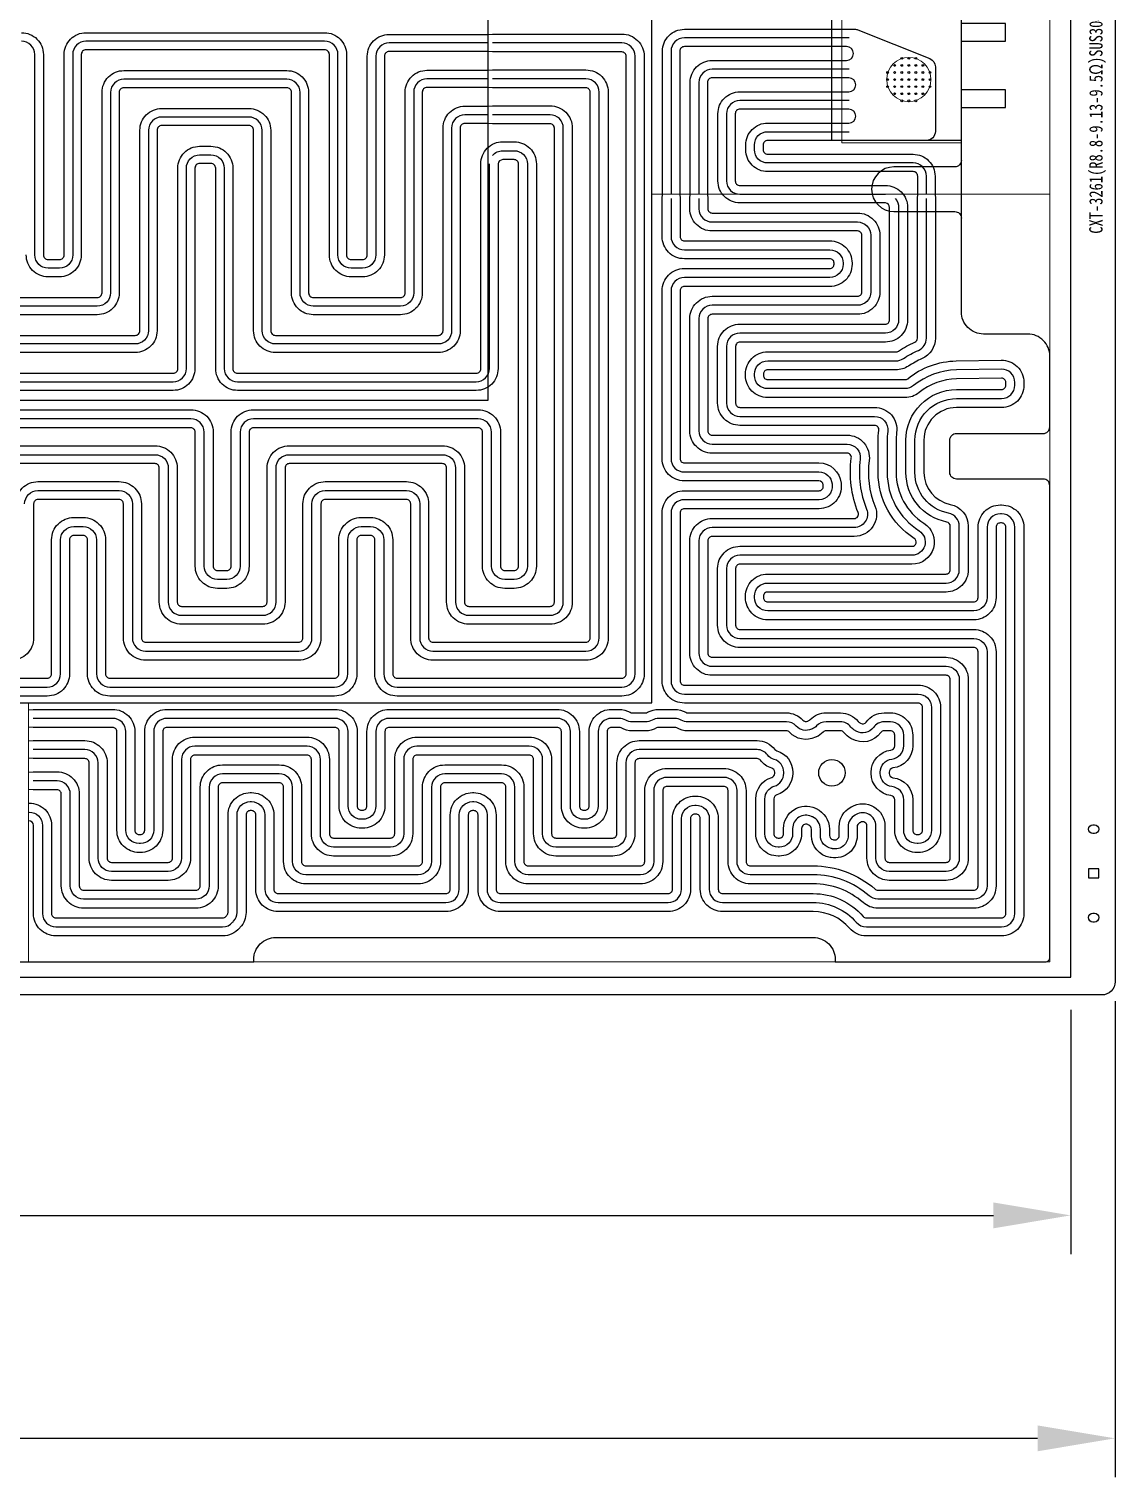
# Model space of a CAD drawing. Header units: millimetres. Extents: x -2003 to 8583, y -2734 to 1824.
# Drawn here: x 5293.4 to 5538.9, y 552.3 to 879.8 of the extents above; entities that cross this region are included whole.
import ezdxf

# ---------------------------------------------------------------- set-up
doc = ezdxf.new("R2010")
doc.units = ezdxf.units.MM
doc.header["$PDMODE"] = 35
doc.header["$PDSIZE"] = -8
doc.layers.add('参照', color=6, linetype='Continuous', lineweight=9)
doc.layers.add('标注', color=84, linetype='Continuous', lineweight=9)
for name, color, linetype in [('发热丝', 3, 'Continuous'), ('发热区', 2, 'Continuous'), ('菲林', 21, 'Continuous')]:
    doc.layers.add(name, color=color, linetype=linetype)
doc.styles.get("Standard").update_dxf_attribs({"font": 'txt', "width": 0.8})
doc.styles.add('斜仿宋', font='tssdeng.shx', dxfattribs={"width": 0.8, "oblique": 8, "bigfont": 'tssdchn.shx'})
doc.dimstyles.new('ISO-25', dxfattribs={"dimtxt": 2.5, "dimasz": 2.5, "dimexe": 1.25, "dimexo": 0.625, "dimtad": 1, "dimtoh": 1, "dimzin": 9, "dimdsep": 46, "dimtxsty": '斜仿宋', "dimcen": 2.5, "dimazin": 2, "dimtfac": 1, "dimtmove": 0, "dimatfit": 3, "dimfxl": 1, "dimarcsym": 1})

# ---------------------------------------------------------------- blocks, each defined once
blk = doc.blocks.new('*D4')
at = {"layer": 'Defpoints', "color": 0}
for p in [(4040.95, 662.35), (5528.95, 662.35), (5528.95, 611.5)]:
    blk.add_point(p, dxfattribs=at)
at = {"layer": '参照', "color": 0, "lineweight": -2}
for p, q in [((4040.95, 657.98), (4040.95, 602.75)), ((5528.95, 657.98), (5528.95, 602.75)), ((4058.45, 611.5), (5511.45, 611.5))]:
    blk.add_line(p, q, dxfattribs=at)
at = {"layer": '参照', "color": 0}
for points in [[(4058.45, 614.42), (4058.45, 608.58), (4040.95, 611.5)], [(5511.45, 608.58), (5511.45, 614.42), (5528.95, 611.5)]]:
    blk.add_solid(points, dxfattribs=at)
at = {"layer": '参照', "color": 0, "insert": (4784.95, 624.62), "char_height": 17.5, "attachment_point": 5, "style": '斜仿宋'}
blk.add_mtext('1488', dxfattribs=at)
blk = doc.blocks.new('*D5')
at = {"layer": 'Defpoints', "color": 0}
for p in [(5538.95, 664.35), (4030.95, 661.35), (4030.95, 561.07)]:
    blk.add_point(p, dxfattribs=at)
at = {"layer": '参照', "color": 0, "lineweight": -2}
for p, q in [((5538.95, 659.98), (5538.95, 552.32)), ((4030.95, 656.98), (4030.95, 552.32)), ((5521.45, 561.07), (4048.45, 561.07))]:
    blk.add_line(p, q, dxfattribs=at)
at = {"layer": '参照', "color": 0}
for points in [[(4048.45, 563.99), (4048.45, 558.15), (4030.95, 561.07)], [(5521.45, 558.15), (5521.45, 563.99), (5538.95, 561.07)]]:
    blk.add_solid(points, dxfattribs=at)
at = {"layer": '参照', "color": 0, "insert": (4784.95, 574.19), "char_height": 17.5, "attachment_point": 5, "style": '斜仿宋'}
blk.add_mtext('1508', dxfattribs=at)
blk = doc.blocks.new('20251221.1025411')
at = {"color": 0, "linetype": 'Continuous', "lineweight": 25}
for points in [[(180, 0), (1298.5, 0), (1298.5, 0.5, -0.4142136), (1303.5, 5.5), (1425, 5.5, -0.4142136), (1430, 0.5), (1430, 0), (1477.5, 0, 0.4142136), (1478.5, 1), (1478.5, 107.7, 0.4142136), (1477, 109.2), (1457.4, 109.2, -0.4142136), (1455.9, 110.7), (1455.9, 118, -0.4142136), (1457.4, 119.5), (1477, 119.5, 0.4142136), (1478.5, 121), (1478.5, 137, 0.4142136), (1473.5, 142), (1463.5, 142, -0.4142136), (1458.5, 147), (1458.5, 258.5, -0.4142136)], [(1458.5, 181.3, -0.4142136), (1457, 179.8), (1443.25, 179.8, 1), (1443.25, 169.7), (1457, 169.7, -0.4142136), (1458.5, 168.2)]]:
    blk.add_lwpolyline(points, format="xyb", dxfattribs=at)
for points in [[(1458.5, 185.75), (1429.25, 185.75), (1429.25, 232.75), (1458.5, 232.75)], [(1458.5, 208.25), (1468.5, 208.25), (1468.5, 212.25), (1458.5, 212.25)], [(1458.5, 193.25), (1468.5, 193.25), (1468.5, 197.25), (1458.5, 197.25)]]:
    blk.add_lwpolyline(points, dxfattribs=at)
blk.add_circle((1429.25, 42.75), 3, dxfattribs=at)
at = {"layer": '参照', "color": 0, "linetype": 'Continuous', "lineweight": 25}
for points in [[(1226.307, 131.175), (1280.279, 131.175, 0.4142136), (1283.279, 134.175), (1283.279, 179.514, -0.4142136), (1286.279, 182.514), (1288.846, 182.514, -0.4142136), (1291.846, 179.514), (1291.846, 134.175, 0.4142136), (1294.846, 131.175), (1348.819, 131.175, 0.4142136), (1351.819, 134.175), (1351.819, 180.465)], [(1351.5, 191.585), (1346.251, 191.585, 0.4142136), (1343.251, 188.585), (1343.251, 142.742, -0.4142136), (1340.251, 139.742), (1303.414, 139.742, -0.4142136), (1300.414, 142.742), (1300.414, 188.081, 0.4142136), (1297.414, 191.081), (1277.712, 191.081, 0.4142136), (1274.712, 188.081), (1274.712, 142.742, -0.4142136), (1271.712, 139.742), (1234.874, 139.742, -0.4142136)], [(1351.5, 199.704), (1337.684, 199.704, 0.4142136), (1334.684, 196.704), (1334.684, 151.31, -0.4142136), (1331.684, 148.31), (1311.981, 148.31, -0.4142136), (1308.981, 151.31), (1308.981, 196.649, 0.4142136), (1305.981, 199.649), (1269.144, 199.649, 0.4142136), (1266.144, 196.649), (1266.144, 151.31, -0.4142136), (1263.144, 148.31), (1243.442, 148.31, -0.4142136)], [(1351.5, 207.824), (1329.116, 207.824, 0.4142136), (1326.116, 204.824), (1326.116, 159.877, -0.4142136), (1323.116, 156.877), (1320.549, 156.877, -0.4142136), (1317.549, 159.877), (1317.549, 205.216, 0.4142136), (1314.549, 208.216), (1260.577, 208.216, 0.4142136), (1257.577, 205.216), (1257.577, 159.877, -0.4142136), (1254.577, 156.877), (1252.009, 156.877, -0.4142136), (1249.009, 159.877), (1249.009, 205.216, 0.4142136), (1246.009, 208.216)], [(1352.5, 182.369, -0.2244957), (1354.819, 183.465), (1357.39, 183.465, -0.4142136), (1360.39, 180.465), (1360.39, 89.492, -0.4142136), (1357.39, 86.492), (1355.271, 86.492, -0.4142136), (1352.271, 89.492), (1352.271, 119.825, 0.4142136), (1349.271, 122.825), (1298.434, 122.825, 0.4142136), (1295.434, 119.825), (1295.434, 89.492, -0.4142136), (1292.434, 86.492), (1290.314, 86.492, -0.4142136), (1287.314, 89.492), (1287.314, 119.825, 0.4142136), (1284.314, 122.825), (1233.478, 122.825, 0.4142136)], [(1201, 62.133), (1251.836, 62.133, 0.4142136), (1254.836, 65.133), (1254.836, 95.466, -0.4142136), (1257.836, 98.466), (1259.956, 98.466, -0.4142136), (1262.956, 95.466), (1262.956, 65.133, 0.4142136), (1265.956, 62.133), (1316.792, 62.133, 0.4142136), (1319.792, 65.133), (1319.792, 95.466, -0.4142136), (1322.792, 98.466), (1324.912, 98.466, -0.4142136), (1327.912, 95.466), (1327.912, 65.133, 0.4142136), (1330.912, 62.133), (1381.749, 62.133, 0.4142136), (1384.749, 65.133), (1384.749, 204.824, 0.4142136), (1381.749, 207.824), (1352.5, 207.824)], [(1433.106, 208.965), (1395.872, 208.965, 0.4142136), (1392.872, 205.965), (1392.872, 173.615)], [(1241.597, 114.705), (1276.195, 114.705, -0.4142136), (1279.195, 111.705), (1279.195, 81.372, 0.4142136), (1282.195, 78.372), (1300.553, 78.372, 0.4142136), (1303.553, 81.372), (1303.553, 111.705, -0.4142136), (1306.553, 114.705), (1341.151, 114.705, -0.4142136), (1344.151, 111.705), (1344.151, 81.372, 0.4142136), (1347.151, 78.372), (1365.51, 78.372, 0.4142136), (1368.51, 81.372), (1368.51, 188.585, 0.4142136), (1365.51, 191.585), (1352.5, 191.585)], [(1433.106, 201.895), (1402.153, 201.895, 0.4142136), (1399.153, 198.895), (1399.153, 173.615)], [(1246.717, 103.586, -0.4142136), (1249.717, 106.586), (1268.075, 106.586, -0.4142136), (1271.075, 103.586), (1271.075, 73.253, 0.4142136), (1274.075, 70.253), (1308.673, 70.253, 0.4142136), (1311.673, 73.253), (1311.673, 103.586, -0.4142136), (1314.673, 106.586), (1333.031, 106.586, -0.4142136), (1336.031, 103.586), (1336.031, 73.253, 0.4142136), (1339.031, 70.253), (1373.629, 70.253, 0.4142136), (1376.629, 73.253), (1376.629, 196.704, 0.4142136), (1373.629, 199.704), (1352.5, 199.704)], [(1433.106, 194.825), (1408.434, 194.825, 0.4142136), (1405.434, 191.825), (1405.434, 176.615, 0.4142136), (1408.434, 173.615), (1441.321, 173.615)], [(1450.602, 173.615), (1450.602, 177.685, 0.4142136), (1447.602, 180.685), (1414.715, 180.685, -0.4142136), (1411.715, 183.685), (1411.715, 184.755, -0.4142136), (1414.715, 187.755), (1433.106, 187.755)], [(1247.763, 33.868, -0.4142136), (1250.763, 30.868), (1250.763, 10.9, 0.4142136), (1253.763, 7.9), (1291.473, 7.9, 0.2178043), (1293.742, 8.938, -0.0061177), (1293.952, 9.174, 0.1864793), (1294.731, 11.191), (1294.731, 33.224, -0.4142136), (1297.731, 36.224), (1298.012, 36.224, -0.4142136), (1301.012, 33.224), (1301.012, 16.4, 0.4142136), (1304.012, 13.4), (1341.98, 13.4, 0.4142136), (1344.98, 16.4), (1344.98, 33.224, -0.4142136), (1347.98, 36.224), (1348.261, 36.224, -0.4142136), (1351.261, 33.224), (1351.261, 16.4, 0.4142136), (1354.261, 13.4), (1392.229, 13.4, 0.4142136), (1395.229, 16.4), (1395.229, 32.431, -0.4142136), (1398.229, 35.431), (1398.51, 35.431, -0.4142136), (1401.51, 32.431), (1401.51, 16.4, 0.4142136), (1404.51, 13.4), (1425, 13.4, -0.2178043), (1434.758, 8.938, 0.2178043), (1437.027, 7.9), (1467.602, 7.9, 0.4142136), (1470.602, 10.9), (1470.602, 98.3, 0.4142136), (1467.602, 101.3), (1467.321, 101.3, 0.4142136), (1464.321, 98.3), (1464.321, 82.398, -0.4142136), (1461.321, 79.398), (1414.715, 79.398, -0.4142136), (1411.715, 82.398), (1411.715, 82.679, -0.4142136), (1414.715, 85.679), (1455.04, 85.679, 0.4142136), (1458.04, 88.679), (1458.04, 98.527, 0.3591743), (1455.611, 101.472, -0.3591743), (1448, 110.7), (1448, 118, -0.4142136), (1457.4, 127.4), (1467.602, 127.4, 0.4142136), (1470.602, 130.4), (1470.602, 131.052, 0.4188798), (1467.554, 134.052), (1457.4, 133.89, 0.1660488), (1447.664, 130.316, -0.1718883), (1445.776, 129.647), (1414.715, 129.647, -0.4142136), (1411.715, 132.647), (1411.715, 132.928, -0.4142136), (1414.715, 135.928), (1443.728, 135.928, 0.1479317), (1445.391, 136.431, -0.0436682), (1448.806, 138.298, 0.2978389), (1450.602, 141.046), (1450.602, 172.615)], [(1399.153, 172.615), (1399.153, 170.334, 0.4142136), (1402.153, 167.334), (1435.04, 167.334, -0.4142136), (1438.04, 164.334), (1438.04, 151.491, -0.4142136), (1435.04, 148.491), (1402.153, 148.491, 0.4142136), (1399.153, 145.491), (1399.153, 120.085, 0.4142136), (1402.153, 117.085), (1432.671, 117.085, -0.4546428), (1435.643, 113.678, 0.1319291), (1437.078, 102.378, -0.5332104), (1434.301, 98.242), (1402.153, 98.242, 0.4142136), (1399.153, 95.242), (1399.153, 69.836, 0.4142136), (1402.153, 66.836), (1455.04, 66.836, -0.4142136), (1458.04, 63.836), (1458.04, 23.462, -0.4142136), (1455.04, 20.462), (1442.197, 20.462, -0.4142136), (1439.197, 23.462), (1439.197, 30.71, 0.5772553), (1434.697, 33.309, -0.0057989), (1434.477, 33.185, 0.2742507), (1432.915, 30.552), (1432.915, 28.532, -0.4660192), (1429.397, 25.577, 0.0025049), (1429.146, 25.62, -0.3670784), (1426.634, 28.58), (1426.634, 30.035, 0.2970266), (1424.846, 32.779, -0.0055549), (1424.626, 32.879, 0.5491967), (1420.353, 30.163), (1420.353, 28.96, -0.4142136), (1417.353, 25.96), (1417.072, 25.96, -0.4142136), (1414.072, 28.96), (1414.072, 36.862, -0.3313352), (1416.211, 39.736, 0.3341431), (1418.351, 42.64, -0.0050561), (1418.351, 42.86, 0.3341431), (1416.211, 45.764, -0.1579908), (1414.689, 46.816, 0.2335565), (1412.307, 47.993), (1385.667, 47.993, 0.4142136), (1382.667, 44.993), (1382.667, 28.96, -0.4142136), (1379.667, 25.96), (1366.823, 25.96, -0.4142136), (1363.823, 28.96), (1363.823, 45.786, 0.4142136), (1360.823, 48.786), (1335.418, 48.786, 0.4142136), (1332.418, 45.786), (1332.418, 28.96, -0.4142136), (1329.418, 25.96), (1316.574, 25.96, -0.4142136), (1313.574, 28.96), (1313.574, 45.786, 0.4142136), (1310.574, 48.786), (1285.169, 48.786, 0.4142136), (1282.169, 45.786), (1282.169, 23.462, -0.4142136), (1279.169, 20.462), (1266.325, 20.462, -0.4142136), (1263.325, 23.462), (1263.325, 45.001, 0.4142136), (1260.325, 48.001), (1248.623, 48.001)], [(1392.872, 172.615), (1392.872, 164.053, 0.4142136), (1395.872, 161.053), (1428.759, 161.053, -0.4142136), (1431.759, 158.053), (1431.759, 157.772, -0.4142136), (1428.759, 154.772), (1395.872, 154.772, 0.4142136), (1392.872, 151.772), (1392.872, 113.804, 0.4142136), (1395.872, 110.804), (1426.295, 110.804, -0.3872759), (1429.282, 108.082, 0.0022603), (1429.306, 107.828, -0.4443782), (1426.322, 104.523), (1395.872, 104.523, 0.4142136), (1392.872, 101.523), (1392.872, 63.555, 0.4142136), (1395.872, 60.555), (1448.759, 60.555, -0.4142136), (1451.759, 57.555), (1451.759, 29.743, -0.4142136), (1448.759, 26.743), (1448.478, 26.743, -0.4142136), (1445.478, 29.743), (1445.478, 36.647, 0.3817286), (1442.813, 39.628, -0.3846278), (1440.149, 42.64, 0.0050561), (1440.149, 42.86, -0.3846278), (1442.813, 45.872, 0.3817286), (1445.478, 48.853), (1445.478, 51.274, 0.4142136), (1442.478, 54.274), (1441.059, 54.274, 0.2406703), (1438.628, 53.032, -0.3844241), (1434.697, 52.191, 0.0057989), (1434.477, 52.315, -0.1032972), (1433.544, 53.111, 0.2319943), (1431.172, 54.274), (1427.928, 54.274, 0.2020443), (1425.781, 53.37, -0.0956784), (1424.846, 52.721, 0.0055549), (1424.626, 52.621, -0.3272117), (1421.146, 53.306, 0.209699), (1418.939, 54.274), (1396.659, 54.274, -0.1307317), (1395.169, 54.67, 0.1307317), (1393.678, 55.067), (1390.081, 55.067, 0.1307317), (1388.59, 54.67, -0.1307317), (1387.1, 54.274), (1384.097, 54.274, -0.1307317), (1382.606, 54.67, 0.1307317), (1381.116, 55.067), (1379.385, 55.067, 0.4142136), (1376.385, 52.067), (1376.385, 35.24, -0.4142136), (1373.385, 32.24), (1373.104, 32.24, -0.4142136), (1370.104, 35.24), (1370.104, 52.067, 0.4142136), (1367.104, 55.067), (1329.137, 55.067, 0.4142136), (1326.137, 52.067), (1326.137, 35.24, -0.4142136), (1323.137, 32.24), (1322.855, 32.24, -0.4142136), (1319.855, 35.24), (1319.855, 52.067, 0.4142136), (1316.855, 55.067), (1278.888, 55.067, 0.4142136), (1275.888, 52.067), (1275.888, 29.743, -0.4142136), (1272.888, 26.743), (1272.607, 26.743, -0.4142136), (1269.607, 29.743), (1269.607, 52.067, 0.4142136), (1266.607, 55.067), (1248.623, 55.067)], [(1443.557, 172.615, -0.1844831), (1444.321, 170.615), (1444.321, 145.209, -0.4142136), (1441.321, 142.209), (1408.434, 142.209, 0.4142136), (1405.434, 139.209), (1405.434, 126.366, 0.4142136), (1408.434, 123.366), (1438.886, 123.366, -0.4535913), (1441.86, 119.97, 0.0355038), (1441.72, 117.698), (1441.72, 110.7, 0.2558908), (1448.955, 97.488, -0.7495519), (1447.34, 91.961), (1408.434, 91.961, 0.4142136), (1405.434, 88.961), (1405.434, 76.117, 0.4142136), (1408.434, 73.117), (1461.321, 73.117, -0.4142136), (1464.321, 70.117), (1464.321, 17.181, -0.4142136), (1461.321, 14.181), (1439.618, 14.181, -0.1818625), (1437.641, 14.925, 0.1818625), (1425, 19.68), (1410.791, 19.68, -0.4142136), (1407.791, 22.68), (1407.791, 38.712, 0.4142136), (1404.791, 41.712), (1391.948, 41.712, 0.4142136), (1388.948, 38.712), (1388.948, 22.68, -0.4142136), (1385.948, 19.68), (1360.542, 19.68, -0.4142136), (1357.542, 22.68), (1357.542, 39.505, 0.4142136), (1354.542, 42.505), (1341.699, 42.505, 0.4142136), (1338.699, 39.505), (1338.699, 22.68, -0.4142136), (1335.699, 19.68), (1310.293, 19.68, -0.4142136), (1307.293, 22.68), (1307.293, 39.505, 0.4142136), (1304.293, 42.505), (1291.45, 42.505, 0.4142136), (1288.45, 39.505), (1288.45, 17.181, -0.4142136), (1285.45, 14.181), (1260.044, 14.181, -0.4142136), (1257.044, 17.181), (1257.044, 37.935, 0.4142136), (1254.044, 40.935), (1248.623, 40.935)]]:
    blk.add_lwpolyline(points, format="xyb", dxfattribs=at)
at = {"layer": '参照', "color": 0}
for points in [[(1478.5, 173.615), (1388.512, 173.615), (1388.512, 251.385), (1478.5, 251.385)], [(1388.512, 173.615), (1388.512, 58.6), (1247.623, 58.6), (1247.623, 0), (1478.5, 0), (1478.5, 173.615)]]:
    blk.add_lwpolyline(points, close=True, dxfattribs=at)
blk.add_circle((1446.622, 199.546), 5, dxfattribs=at)
at = {"layer": '发热丝', "color": 0}
for points in [[(1246.009, 210.154, -0.4142136), (1250.947, 205.216), (1250.947, 159.877, 0.4142136), (1252.009, 158.815), (1254.577, 158.815, 0.4142136), (1255.639, 159.877), (1255.639, 205.216, -0.4142136), (1260.577, 210.154), (1314.549, 210.154, -0.4142136), (1319.486, 205.216), (1319.486, 159.877, 0.4142136), (1320.549, 158.815), (1323.116, 158.815, 0.4142136), (1324.179, 159.877), (1324.179, 204.824, -0.4142136), (1329.116, 209.761), (1351.5, 209.761), (1352.5, 209.854), (1381.749, 209.854, -0.4142136), (1386.779, 204.824), (1386.779, 65.133, -0.4142136), (1381.749, 60.103), (1330.912, 60.103, -0.4142136), (1325.882, 65.133), (1325.882, 95.466, 0.4142136), (1324.912, 96.436), (1322.792, 96.436, 0.4142136), (1321.822, 95.466), (1321.822, 65.133, -0.4142136), (1316.792, 60.103), (1265.956, 60.103, -0.4142136), (1260.926, 65.133), (1260.926, 95.466, 0.4142136), (1259.956, 96.436), (1257.836, 96.436, 0.4142136), (1256.866, 95.466), (1256.866, 65.133, -0.4142136), (1251.836, 60.103), (1201, 60.103, -0.4142136)], [(1247.623, 57.028), (1248.623, 57.102), (1266.607, 57.102, -0.4142136), (1271.642, 52.067), (1271.642, 29.743, 0.4142136), (1272.607, 28.778), (1272.888, 28.778, 0.4142136), (1273.853, 29.743), (1273.853, 52.067, -0.4142136), (1278.888, 57.102), (1316.855, 57.102, -0.4142136), (1321.89, 52.067), (1321.89, 35.24, 0.4142136), (1322.855, 34.275), (1323.137, 34.275, 0.4142136), (1324.102, 35.24), (1324.102, 52.067, -0.4142136), (1329.137, 57.102), (1367.104, 57.102, -0.4142136), (1372.139, 52.067), (1372.139, 35.24, 0.4142136), (1373.104, 34.275), (1373.385, 34.275, 0.4142136), (1374.35, 35.24), (1374.35, 52.067, -0.4142136), (1379.385, 57.102), (1381.116, 57.102, -0.1307317), (1383.617, 56.436, 0.1307317), (1384.097, 56.309), (1387.1, 56.309, 0.1307317), (1387.579, 56.436, -0.1307317), (1390.081, 57.102), (1393.678, 57.102, -0.1307317), (1396.18, 56.436, 0.1307317), (1396.659, 56.309), (1418.939, 56.309, -0.209699), (1422.643, 54.684, 0.3272117), (1423.763, 54.463, -0.0055549), (1424.024, 54.582, 0.0956784), (1424.325, 54.791, -0.2020443), (1427.928, 56.309), (1431.172, 56.309, -0.2319943), (1435.152, 54.357, 0.1032972), (1435.453, 54.101, -0.0057989), (1435.714, 53.954, 0.3844241), (1436.979, 54.224, -0.2406703), (1441.059, 56.309), (1442.478, 56.309, -0.4142136), (1447.513, 51.274), (1447.513, 48.853, -0.3817286), (1443.041, 43.849, 0.3846278), (1442.184, 42.881, -0.0050561), (1442.184, 42.619, 0.3846278), (1443.041, 41.651, -0.3817286), (1447.513, 36.647), (1447.513, 29.743, 0.4142136), (1448.478, 28.778), (1448.759, 28.778, 0.4142136), (1449.724, 29.743), (1449.724, 57.555, 0.4142136), (1448.759, 58.52), (1395.872, 58.52, -0.4142136), (1390.837, 63.555), (1390.837, 101.523, -0.4142136), (1395.872, 106.558), (1426.322, 106.558, 0.4443782), (1427.282, 107.621, -0.0022603), (1427.255, 107.893, 0.3872759), (1426.295, 108.769), (1395.872, 108.769, -0.4142136), (1390.837, 113.804), (1390.837, 151.772, -0.4142136), (1395.872, 156.807), (1428.759, 156.807, 0.4142136), (1429.724, 157.772), (1429.724, 158.053, 0.4142136), (1428.759, 159.018), (1395.872, 159.018, -0.4142136), (1390.837, 164.053), (1390.837, 172.615), (1390.91, 173.615), (1390.91, 205.965, -0.4142136), (1395.872, 210.926), (1434.381, 210.926, -0.0955265), (1435.124, 210.783), (1451.365, 204.278, -0.3065571), (1452.622, 202.422), (1452.622, 187.793, -0.4142136), (1450.622, 185.793), (1414.715, 185.793, 0.4142136), (1413.677, 184.755), (1413.677, 183.685, 0.4142136), (1414.715, 182.646), (1447.602, 182.646, -0.4142136), (1452.564, 177.685), (1452.564, 173.615), (1452.637, 172.615), (1452.637, 141.046, -0.2978389), (1449.623, 136.434, 0.0436682), (1446.519, 134.737, -0.1479317), (1443.728, 133.893), (1414.715, 133.893, 0.4142136), (1413.75, 132.928), (1413.75, 132.647, 0.4142136), (1414.715, 131.682), (1445.776, 131.682, 0.1718883), (1446.383, 131.897, -0.1661501), (1457.361, 135.925), (1467.522, 136.086, -0.4188798), (1472.637, 131.052), (1472.637, 130.4, -0.4142136), (1467.602, 125.365), (1457.4, 125.365, 0.4142136), (1450.035, 118), (1450.035, 110.7, 0.3591743), (1455.998, 103.47, -0.3591743), (1460.075, 98.527), (1460.075, 88.679, -0.4142136), (1455.04, 83.644), (1414.715, 83.644, 0.4142136), (1413.75, 82.679), (1413.75, 82.398, 0.4142136), (1414.715, 81.433), (1461.321, 81.433, 0.4142136), (1462.286, 82.398), (1462.286, 98.3, -0.4142136), (1467.321, 103.335), (1467.602, 103.335, -0.4142136), (1472.637, 98.3), (1472.637, 10.9, -0.4142136), (1467.602, 5.865), (1437.027, 5.865, -0.2178043), (1433.218, 7.607, 0.2178043), (1425, 11.365), (1404.51, 11.365, -0.4142136), (1399.475, 16.4), (1399.475, 32.431, 0.4142136), (1398.51, 33.396), (1398.229, 33.396, 0.4142136), (1397.264, 32.431), (1397.264, 16.4, -0.4142136), (1392.229, 11.365), (1354.261, 11.365, -0.4142136), (1349.226, 16.4), (1349.226, 33.224, 0.4142136), (1348.261, 34.189), (1347.98, 34.189, 0.4142136), (1347.015, 33.224), (1347.015, 16.4, -0.4142136), (1341.98, 11.365), (1304.012, 11.365, -0.4142136), (1298.977, 16.4), (1298.977, 33.224, 0.4142136), (1298.012, 34.189), (1297.731, 34.189, 0.4142136), (1296.766, 33.224), (1296.766, 11.191, -0.1864793), (1295.458, 7.806, 0.0061177), (1295.282, 7.607, -0.2178043), (1291.473, 5.865), (1253.763, 5.865, -0.4142136), (1248.728, 10.9), (1248.728, 30.868, 0.4050206), (1247.623, 31.907)], [(1233.478, 124.855), (1284.314, 124.855, -0.4142136), (1289.344, 119.825), (1289.344, 89.492, 0.4142136), (1290.314, 88.522), (1292.434, 88.522, 0.4142136), (1293.404, 89.492), (1293.404, 119.825, -0.4142136), (1298.434, 124.855), (1349.271, 124.855, -0.4142136), (1354.301, 119.825), (1354.301, 89.492, 0.4142136), (1355.271, 88.522), (1357.39, 88.522, 0.4142136), (1358.36, 89.492), (1358.36, 180.465, 0.4142136), (1357.39, 181.435), (1354.819, 181.435, 0.3727323), (1353.756, 180.465), (1353.756, 134.175, -0.4142136), (1348.819, 129.238), (1294.846, 129.238, -0.4142136), (1289.909, 134.175), (1289.909, 179.514, 0.4142136), (1288.846, 180.577), (1286.279, 180.577, 0.4142136), (1285.216, 179.514), (1285.216, 134.175, -0.4142136), (1280.279, 129.238), (1226.307, 129.238, -0.4142136)], [(1226.307, 133.112), (1280.279, 133.112, 0.4142136), (1281.342, 134.175), (1281.342, 179.514, -0.4142136), (1286.279, 184.451), (1288.846, 184.451, -0.4142136), (1293.784, 179.514), (1293.784, 134.175, 0.4142136), (1294.846, 133.112), (1348.819, 133.112, 0.4142136), (1349.881, 134.175), (1349.881, 180.465, -0.4228356), (1354.819, 185.495), (1357.39, 185.495, -0.4142136), (1362.42, 180.465), (1362.42, 89.492, -0.4142136), (1357.39, 84.462), (1355.271, 84.462, -0.4142136), (1350.241, 89.492), (1350.241, 119.825, 0.4142136), (1349.271, 120.795), (1298.434, 120.795, 0.4142136), (1297.464, 119.825), (1297.464, 89.492, -0.4142136), (1292.434, 84.462), (1290.314, 84.462, -0.4142136), (1285.284, 89.492), (1285.284, 119.825, 0.4142136), (1284.314, 120.795), (1233.478, 120.795, 0.4142136)], [(1247.482, 35.911), (1247.763, 35.903, -0.4142136), (1252.798, 30.868), (1252.798, 10.9, 0.4142136), (1253.763, 9.935), (1291.473, 9.935, 0.2178043), (1292.203, 10.269, -0.0061177), (1292.445, 10.542, 0.1864793), (1292.696, 11.191), (1292.696, 33.224, -0.4142136), (1297.731, 38.259), (1298.012, 38.259, -0.4142136), (1303.047, 33.224), (1303.047, 16.4, 0.4142136), (1304.012, 15.435), (1341.98, 15.435, 0.4142136), (1342.945, 16.4), (1342.945, 33.224, -0.4142136), (1347.98, 38.259), (1348.261, 38.259, -0.4142136), (1353.296, 33.224), (1353.296, 16.4, 0.4142136), (1354.261, 15.435), (1392.229, 15.435, 0.4142136), (1393.194, 16.4), (1393.194, 32.431, -0.4142136), (1398.229, 37.466), (1398.51, 37.466, -0.4142136), (1403.545, 32.431), (1403.545, 16.4, 0.4142136), (1404.51, 15.435), (1425, 15.435, -0.2178043), (1436.297, 10.269, 0.2178043), (1437.027, 9.935), (1467.602, 9.935, 0.4142136), (1468.567, 10.9), (1468.567, 98.3, 0.4142136), (1467.602, 99.265), (1467.321, 99.265, 0.4142136), (1466.356, 98.3), (1466.356, 82.398, -0.4142136), (1461.321, 77.363), (1414.715, 77.363, -0.4142136), (1409.68, 82.398), (1409.68, 82.679, -0.4142136), (1414.715, 87.714), (1455.04, 87.714, 0.4142136), (1456.005, 88.679), (1456.005, 98.527, 0.3591743), (1455.224, 99.474, -0.3591743), (1445.965, 110.7), (1445.965, 118, -0.4142136), (1457.4, 129.435), (1467.602, 129.435, 0.4142136), (1468.567, 130.4), (1468.567, 131.052, 0.4188798), (1467.587, 132.017), (1457.44, 131.855, 0.1659262), (1448.945, 128.735, -0.1718883), (1445.776, 127.612), (1414.715, 127.612, -0.4142136), (1409.68, 132.647), (1409.68, 132.928, -0.4142136), (1414.715, 137.963), (1443.728, 137.963, 0.1479317), (1444.263, 138.125, -0.0436682), (1447.989, 140.162, 0.2978389), (1448.567, 141.046), (1448.567, 172.615), (1448.641, 173.615), (1448.641, 177.685, 0.4142136), (1447.602, 178.723), (1414.715, 178.723, -0.4142136), (1409.754, 183.685), (1409.754, 184.755, -0.4142136), (1414.715, 189.716), (1433.048, 189.716, 1), (1433.048, 192.863), (1408.434, 192.863, 0.4142136), (1407.396, 191.825), (1407.396, 176.615, 0.4142136), (1408.434, 175.576), (1441.321, 175.576, -0.4204829), (1446.356, 170.615), (1446.356, 145.209, -0.4142136), (1441.321, 140.174), (1408.434, 140.174, 0.4142136), (1407.469, 139.209), (1407.469, 126.366, 0.4142136), (1408.434, 125.401), (1438.886, 125.401, -0.4535913), (1443.877, 119.701, 0.035669), (1443.755, 117.708), (1443.755, 110.7, 0.2558908), (1450.051, 99.203, -0.7495519), (1447.34, 89.926), (1408.434, 89.926, 0.4142136), (1407.469, 88.961), (1407.469, 76.117, 0.4142136), (1408.434, 75.152), (1461.321, 75.152, -0.4142136), (1466.356, 70.117), (1466.356, 17.181, -0.4142136), (1461.321, 12.146), (1439.618, 12.146, -0.1818625), (1436.3, 13.394, 0.1818625), (1425, 17.645), (1410.791, 17.645, -0.4142136), (1405.756, 22.68), (1405.756, 38.712, 0.4142136), (1404.791, 39.677), (1391.948, 39.677, 0.4142136), (1390.983, 38.712), (1390.983, 22.68, -0.4142136), (1385.948, 17.645), (1360.542, 17.645, -0.4142136), (1355.507, 22.68), (1355.507, 39.505, 0.4142136), (1354.542, 40.47), (1341.699, 40.47, 0.4142136), (1340.734, 39.505), (1340.734, 22.68, -0.4142136), (1335.699, 17.645), (1310.293, 17.645, -0.4142136), (1305.258, 22.68), (1305.258, 39.505, 0.4142136), (1304.293, 40.47), (1291.45, 40.47, 0.4142136), (1290.485, 39.505), (1290.485, 17.181, -0.4142136), (1285.45, 12.146), (1260.044, 12.146, -0.4142136), (1255.009, 17.181), (1255.009, 37.935, 0.4142136), (1254.044, 38.9), (1248.623, 38.9), (1247.623, 38.973)], [(1241.597, 116.735), (1276.195, 116.735, -0.4142136), (1281.225, 111.705), (1281.225, 81.372, 0.4142136), (1282.195, 80.402), (1300.553, 80.402, 0.4142136), (1301.523, 81.372), (1301.523, 111.705, -0.4142136), (1306.553, 116.735), (1341.151, 116.735, -0.4142136), (1346.181, 111.705), (1346.181, 81.372, 0.4142136), (1347.151, 80.402), (1365.51, 80.402, 0.4142136), (1366.48, 81.372), (1366.48, 188.585, 0.4142136), (1365.51, 189.555), (1352.5, 189.555), (1351.5, 189.647), (1346.251, 189.647, 0.4142136), (1345.188, 188.585), (1345.188, 142.742, -0.4142136), (1340.251, 137.805), (1303.414, 137.805, -0.4142136), (1298.477, 142.742), (1298.477, 188.081, 0.4142136), (1297.414, 189.144), (1277.712, 189.144, 0.4142136), (1276.649, 188.081), (1276.649, 142.742, -0.4142136), (1271.712, 137.805), (1234.874, 137.805, -0.4142136)], [(1247.623, 42.896), (1248.623, 42.97), (1254.044, 42.97, -0.4142136), (1259.079, 37.935), (1259.079, 17.181, 0.4142136), (1260.044, 16.216), (1285.45, 16.216, 0.4142136), (1286.415, 17.181), (1286.415, 39.505, -0.4142136), (1291.45, 44.54), (1304.293, 44.54, -0.4142136), (1309.328, 39.505), (1309.328, 22.68, 0.4142136), (1310.293, 21.715), (1335.699, 21.715, 0.4142136), (1336.664, 22.68), (1336.664, 39.505, -0.4142136), (1341.699, 44.54), (1354.542, 44.54, -0.4142136), (1359.577, 39.505), (1359.577, 22.68, 0.4142136), (1360.542, 21.715), (1385.948, 21.715, 0.4142136), (1386.913, 22.68), (1386.913, 38.712, -0.4142136), (1391.948, 43.747), (1404.791, 43.747, -0.4142136), (1409.826, 38.712), (1409.826, 22.68, 0.4142136), (1410.791, 21.715), (1425, 21.715, -0.1818625), (1438.982, 16.455, 0.1818625), (1439.618, 16.216), (1461.321, 16.216, 0.4142136), (1462.286, 17.181), (1462.286, 70.117, 0.4142136), (1461.321, 71.082), (1408.434, 71.082, -0.4142136), (1403.399, 76.117), (1403.399, 88.961, -0.4142136), (1408.434, 93.996), (1447.34, 93.996, 0.7495519), (1447.859, 95.774, -0.2558908), (1439.685, 110.7), (1439.685, 117.689, -0.0353673), (1439.843, 120.239, 0.4535913), (1438.886, 121.331), (1408.434, 121.331, -0.4142136), (1403.399, 126.366), (1403.399, 139.209, -0.4142136), (1408.434, 144.244), (1441.321, 144.244, 0.4142136), (1442.286, 145.209), (1442.286, 170.615, 0.3833631), (1441.321, 171.653), (1408.434, 171.653, -0.4142136), (1403.473, 176.615), (1403.473, 191.825, -0.4142136), (1408.434, 196.786), (1433.048, 196.786, 1), (1433.048, 199.933), (1402.153, 199.933, 0.4142136), (1401.115, 198.895), (1401.115, 173.615), (1401.188, 172.615), (1401.188, 170.334, 0.4142136), (1402.153, 169.369), (1435.04, 169.369, -0.4142136), (1440.075, 164.334), (1440.075, 151.491, -0.4142136), (1435.04, 146.456), (1402.153, 146.456, 0.4142136), (1401.188, 145.491), (1401.188, 120.085, 0.4142136), (1402.153, 119.12), (1432.671, 119.12, -0.4546428), (1437.659, 113.402, 0.1319291), (1438.961, 103.15, -0.5332104), (1434.301, 96.207), (1402.153, 96.207, 0.4142136), (1401.188, 95.242), (1401.188, 69.836, 0.4142136), (1402.153, 68.871), (1455.04, 68.871, -0.4142136), (1460.075, 63.836), (1460.075, 23.462, -0.4142136), (1455.04, 18.427), (1442.197, 18.427, -0.4142136), (1437.162, 23.462), (1437.162, 30.71, 0.5772553), (1435.714, 31.546, -0.0057989), (1435.453, 31.399, 0.2742507), (1434.95, 30.552), (1434.95, 28.532, -0.4660192), (1429.046, 23.573, 0.0025049), (1428.814, 23.612, -0.3670784), (1424.599, 28.58), (1424.599, 30.035, 0.2970266), (1424.024, 30.918, -0.0055549), (1423.763, 31.037, 0.5491967), (1422.388, 30.163), (1422.388, 28.96, -0.4142136), (1417.353, 23.925), (1417.072, 23.925, -0.4142136), (1412.037, 28.96), (1412.037, 36.862, -0.3313352), (1415.628, 41.685, 0.3341431), (1416.316, 42.619, -0.0050561), (1416.316, 42.881, 0.3341431), (1415.628, 43.815, -0.1579908), (1413.073, 45.579, 0.2335565), (1412.307, 45.958), (1385.667, 45.958, 0.4142136), (1384.702, 44.993), (1384.702, 28.96, -0.4142136), (1379.667, 23.925), (1366.823, 23.925, -0.4142136), (1361.788, 28.96), (1361.788, 45.786, 0.4142136), (1360.823, 46.751), (1335.418, 46.751, 0.4142136), (1334.453, 45.786), (1334.453, 28.96, -0.4142136), (1329.418, 23.925), (1316.574, 23.925, -0.4142136), (1311.539, 28.96), (1311.539, 45.786, 0.4142136), (1310.574, 46.751), (1285.169, 46.751, 0.4142136), (1284.204, 45.786), (1284.204, 23.462, -0.4142136), (1279.169, 18.427), (1266.325, 18.427, -0.4142136), (1261.29, 23.462), (1261.29, 45.001, 0.4142136), (1260.325, 45.966), (1248.623, 45.966), (1247.623, 46.039)], [(1244.687, 103.586, -0.4142136), (1249.717, 108.616), (1268.075, 108.616, -0.4142136), (1273.105, 103.586), (1273.105, 73.253, 0.4142136), (1274.075, 72.283), (1308.673, 72.283, 0.4142136), (1309.643, 73.253), (1309.643, 103.586, -0.4142136), (1314.673, 108.616), (1333.031, 108.616, -0.4142136), (1338.061, 103.586), (1338.061, 73.253, 0.4142136), (1339.031, 72.283), (1373.629, 72.283, 0.4142136), (1374.599, 73.253), (1374.599, 196.704, 0.4142136), (1373.629, 197.674), (1352.5, 197.674), (1351.5, 197.767), (1337.684, 197.767, 0.4142136), (1336.621, 196.704), (1336.621, 151.31, -0.4142136), (1331.684, 146.373), (1311.981, 146.373, -0.4142136), (1307.044, 151.31), (1307.044, 196.649, 0.4142136), (1305.981, 197.711), (1269.144, 197.711, 0.4142136), (1268.081, 196.649), (1268.081, 151.31, -0.4142136), (1263.144, 146.373), (1243.442, 146.373, -0.4142136)], [(1234.874, 141.68), (1271.712, 141.68, 0.4142136), (1272.774, 142.742), (1272.774, 188.081, -0.4142136), (1277.712, 193.019), (1297.414, 193.019, -0.4142136), (1302.351, 188.081), (1302.351, 142.742, 0.4142136), (1303.414, 141.68), (1340.251, 141.68, 0.4142136), (1341.314, 142.742), (1341.314, 188.585, -0.4142136), (1346.251, 193.522), (1351.5, 193.522), (1352.5, 193.615), (1365.51, 193.615, -0.4142136), (1370.54, 188.585), (1370.54, 81.372, -0.4142136), (1365.51, 76.342), (1347.151, 76.342, -0.4142136), (1342.121, 81.372), (1342.121, 111.705, 0.4142136), (1341.151, 112.675), (1306.553, 112.675, 0.4142136), (1305.583, 111.705), (1305.583, 81.372, -0.4142136), (1300.553, 76.342), (1282.195, 76.342, -0.4142136), (1277.165, 81.372), (1277.165, 111.705, 0.4142136), (1276.195, 112.675), (1241.597, 112.675, 0.4142136)], [(1247.623, 49.962), (1248.623, 50.036), (1260.325, 50.036, -0.4142136), (1265.36, 45.001), (1265.36, 23.462, 0.4142136), (1266.325, 22.497), (1279.169, 22.497, 0.4142136), (1280.134, 23.462), (1280.134, 45.786, -0.4142136), (1285.169, 50.821), (1310.574, 50.821, -0.4142136), (1315.609, 45.786), (1315.609, 28.96, 0.4142136), (1316.574, 27.995), (1329.418, 27.995, 0.4142136), (1330.383, 28.96), (1330.383, 45.786, -0.4142136), (1335.418, 50.821), (1360.823, 50.821, -0.4142136), (1365.858, 45.786), (1365.858, 28.96, 0.4142136), (1366.823, 27.995), (1379.667, 27.995, 0.4142136), (1380.632, 28.96), (1380.632, 44.993, -0.4142136), (1385.667, 50.028), (1412.307, 50.028, -0.2335565), (1416.306, 48.052, 0.1579908), (1416.795, 47.714, -0.3341431), (1420.385, 42.84, 0.0050561), (1420.385, 42.66, -0.3341431), (1416.795, 37.786, 0.3313352), (1416.107, 36.862), (1416.107, 28.96, 0.4142136), (1417.072, 27.995), (1417.353, 27.995, 0.4142136), (1418.318, 28.96), (1418.318, 30.163, -0.5491967), (1425.489, 34.722, 0.0055549), (1425.669, 34.641, -0.2970266), (1428.669, 30.035), (1428.669, 28.58, 0.3670784), (1429.477, 27.628, -0.0025049), (1429.749, 27.582, 0.4660192), (1430.88, 28.532), (1430.88, 30.552, -0.2742507), (1433.501, 34.971, 0.0057989), (1433.68, 35.071, -0.5772553), (1441.232, 30.71), (1441.232, 23.462, 0.4142136), (1442.197, 22.497), (1455.04, 22.497, 0.4142136), (1456.005, 23.462), (1456.005, 63.836, 0.4142136), (1455.04, 64.801), (1402.153, 64.801, -0.4142136), (1397.118, 69.836), (1397.118, 95.242, -0.4142136), (1402.153, 100.277), (1434.301, 100.277, 0.5332104), (1435.195, 101.607, -0.1319291), (1433.627, 113.954, 0.4546428), (1432.671, 115.05), (1402.153, 115.05, -0.4142136), (1397.118, 120.085), (1397.118, 145.491, -0.4142136), (1402.153, 150.526), (1435.04, 150.526, 0.4142136), (1436.005, 151.491), (1436.005, 164.334, 0.4142136), (1435.04, 165.299), (1402.153, 165.299, -0.4142136), (1397.118, 170.334), (1397.118, 172.615), (1397.192, 173.615), (1397.192, 198.895, -0.4142136), (1402.153, 203.856), (1432.548, 203.856, 1), (1432.548, 207.003), (1395.872, 207.003, 0.4142136), (1394.833, 205.965), (1394.833, 173.615), (1394.907, 172.615), (1394.907, 164.053, 0.4142136), (1395.872, 163.088), (1428.759, 163.088, -0.4142136), (1433.794, 158.053), (1433.794, 157.772, -0.4142136), (1428.759, 152.737), (1395.872, 152.737, 0.4142136), (1394.907, 151.772), (1394.907, 113.804, 0.4142136), (1395.872, 112.839), (1426.295, 112.839, -0.3872759), (1431.308, 108.271, 0.0022603), (1431.331, 108.035, -0.4443782), (1426.322, 102.488), (1395.872, 102.488, 0.4142136), (1394.907, 101.523), (1394.907, 63.555, 0.4142136), (1395.872, 62.59), (1448.759, 62.59, -0.4142136), (1453.794, 57.555), (1453.794, 29.743, -0.4142136), (1448.759, 24.708), (1448.478, 24.708, -0.4142136), (1443.443, 29.743), (1443.443, 36.647, 0.3817286), (1442.586, 37.606, -0.3846278), (1438.115, 42.66, 0.0050561), (1438.115, 42.84, -0.3846278), (1442.586, 47.894, 0.3817286), (1443.443, 48.853), (1443.443, 51.274, 0.4142136), (1442.478, 52.239), (1441.059, 52.239, 0.2406703), (1440.277, 51.839, -0.3844241), (1433.68, 50.429, 0.0057989), (1433.501, 50.529, -0.1032972), (1431.935, 51.865, 0.2319943), (1431.172, 52.239), (1427.928, 52.239, 0.2020443), (1427.237, 51.948, -0.0956784), (1425.669, 50.859, 0.0055549), (1425.489, 50.778, -0.3272117), (1419.649, 51.927, 0.209699), (1418.939, 52.239), (1396.659, 52.239, -0.1307317), (1394.157, 52.904, 0.1307317), (1393.678, 53.032), (1390.081, 53.032, 0.1307317), (1389.601, 52.904, -0.1307317), (1387.1, 52.239), (1384.097, 52.239, -0.1307317), (1381.595, 52.904, 0.1307317), (1381.116, 53.032), (1379.385, 53.032, 0.4142136), (1378.42, 52.067), (1378.42, 35.24, -0.4142136), (1373.385, 30.205), (1373.104, 30.205, -0.4142136), (1368.069, 35.24), (1368.069, 52.067, 0.4142136), (1367.104, 53.032), (1329.137, 53.032, 0.4142136), (1328.172, 52.067), (1328.172, 35.24, -0.4142136), (1323.137, 30.205), (1322.855, 30.205, -0.4142136), (1317.82, 35.24), (1317.82, 52.067, 0.4142136), (1316.855, 53.032), (1278.888, 53.032, 0.4142136), (1277.923, 52.067), (1277.923, 29.743, -0.4142136), (1272.888, 24.708), (1272.607, 24.708, -0.4142136), (1267.572, 29.743), (1267.572, 52.067, 0.4142136), (1266.607, 53.032), (1248.623, 53.032), (1247.623, 53.105)], [(1201, 64.163), (1251.836, 64.163, 0.4142136), (1252.806, 65.133), (1252.806, 95.466, -0.4142136), (1257.836, 100.496), (1259.956, 100.496, -0.4142136), (1264.986, 95.466), (1264.986, 65.133, 0.4142136), (1265.956, 64.163), (1316.792, 64.163, 0.4142136), (1317.762, 65.133), (1317.762, 95.466, -0.4142136), (1322.792, 100.496), (1324.912, 100.496, -0.4142136), (1329.942, 95.466), (1329.942, 65.133, 0.4142136), (1330.912, 64.163), (1381.749, 64.163, 0.4142136), (1382.719, 65.133), (1382.719, 204.824, 0.4142136), (1381.749, 205.794), (1352.5, 205.794), (1351.5, 205.886), (1329.116, 205.886, 0.4142136), (1328.054, 204.824), (1328.054, 159.877, -0.4142136), (1323.116, 154.94), (1320.549, 154.94, -0.4142136), (1315.611, 159.877), (1315.611, 205.216, 0.4142136), (1314.549, 206.279), (1260.577, 206.279, 0.4142136), (1259.514, 205.216), (1259.514, 159.877, -0.4142136), (1254.577, 154.94), (1252.009, 154.94, -0.4142136), (1247.072, 159.877)], [(1243.442, 150.247), (1263.144, 150.247, 0.4142136), (1264.207, 151.31), (1264.207, 196.649, -0.4142136), (1269.144, 201.586), (1305.981, 201.586, -0.4142136), (1310.919, 196.649), (1310.919, 151.31, 0.4142136), (1311.981, 150.247), (1331.684, 150.247, 0.4142136), (1332.746, 151.31), (1332.746, 196.704, -0.4142136), (1337.684, 201.642), (1351.5, 201.642), (1352.5, 201.734), (1373.629, 201.734, -0.4142136), (1378.659, 196.704), (1378.659, 73.253, -0.4142136), (1373.629, 68.223), (1339.031, 68.223, -0.4142136), (1334.001, 73.253), (1334.001, 103.586, 0.4142136), (1333.031, 104.556), (1314.673, 104.556, 0.4142136), (1313.703, 103.586), (1313.703, 73.253, -0.4142136), (1308.673, 68.223), (1274.075, 68.223, -0.4142136), (1269.045, 73.253), (1269.045, 103.586, 0.4142136), (1268.075, 104.556), (1249.717, 104.556, 0.4142136), (1248.747, 103.586), (1248.747, 73.253, -0.4142136), (1243.717, 68.223)]]:
    blk.add_lwpolyline(points, format="xyb", dxfattribs=at)
for centre in [(1445.022, 204.346), (1446.622, 204.346), (1448.222, 204.346), (1441.822, 201.146), (1443.422, 202.746), (1443.422, 201.146), (1445.022, 202.746), (1445.022, 201.146), (1446.622, 202.746), (1446.622, 201.146), (1448.222, 202.746), (1448.222, 201.146), (1449.822, 202.746), (1449.822, 201.146), (1451.422, 201.146), (1441.822, 199.546), (1441.822, 197.946), (1443.422, 199.546), (1443.422, 197.946), (1443.422, 196.346), (1445.022, 199.546), (1445.022, 197.946), (1445.022, 196.346), (1446.622, 199.546), (1446.622, 197.946), (1446.622, 196.346), (1448.222, 199.546), (1448.222, 197.946), (1448.222, 196.346), (1449.822, 199.546), (1449.822, 197.946), (1449.822, 196.346), (1451.422, 199.546), (1451.422, 197.946), (1445.022, 194.746), (1446.622, 194.746), (1448.222, 194.746)]:
    blk.add_circle(centre, 0.2, dxfattribs=at)
at = {"layer": '发热区', "color": 0}
for points in [[(89.988, 58.6), (1388.512, 58.6), (1388.512, 366.4), (89.988, 366.4)], [(127, 127), (1351.5, 127), (1351.5, 298), (127, 298)]]:
    blk.add_lwpolyline(points, close=True, dxfattribs=at)
at = {"layer": '标注', "color": 0}
blk.add_lwpolyline([(1431.5, 185.25), (1458.5, 185.25), (1458.5, 233.25), (1431.5, 233.25)], close=True, dxfattribs=at)
at = {"layer": '菲林', "color": 0}
for points in [[(740.25, 432.5), (1490.25, 432.5, -0.4142136), (1493.25, 429.5), (1493.25, -4.5, -0.4142136), (1490.25, -7.5), (740.25, -7.5), (740.25, -3.5), (1483.25, -3.5), (1483.25, 428.5), (740.25, 428.5)], [(1488.25, 31), (1488.6, 31, -1), (1488.6, 29), (1488.25, 29, -1)], [(1488.25, 11), (1488.6, 11, -1), (1488.6, 9), (1488.25, 9, -1)]]:
    blk.add_lwpolyline(points, format="xyb", close=True, dxfattribs=at)
blk.add_lwpolyline([(1487.25, 21), (1487.25, 19), (1489.6, 19), (1489.6, 21)], close=True, dxfattribs=at)
at = {"layer": '参照', "color": 0, "insert": (1487.425, 164.683), "char_height": 3, "attachment_point": 1, "rotation": 90}
blk.add_mtext_dynamic_manual_height_columns('{\\fSimHei|b0|i0|c134|p49;CXT-3261(R8.8-9.13-9.5Ω)SUS304 0.1T 1478.5-425 20250911}', width=940.00978, gutter_width=17.5, heights=[-3.691], dxfattribs=at)
at = {"layer": '参照', "color": 0}
for base, p1, p2, picture, middle in [((-14.75, -107.785), (1493.25, -4.5), (-14.75, -7.5), '*D5', (739.25, -94.66)), ((1483.25, -57.354), (-4.75, -6.5), (1483.25, -6.5), '*D4', (739.25, -44.229))]:
    dim = blk.add_linear_dim(base=base, p1=p1, p2=p2, dimstyle='ISO-25', override={"dimscale": 5, "dimtxt": 3.5, "dimasz": 3.5, "dimexe": 1.75, "dimexo": 0.875, "dimgap": 0.875, "dimtih": 0, "dimtoh": 1, "dimzin": 8, "dimclrd": 0, "dimclre": 0, "dimadec": 2, "dimatfit": 0, "dimtfill": 0, "dimtzin": 0}, dxfattribs=at)
    dim.commit()
    dim.dimension.update_dxf_attribs({"geometry": picture, "text_midpoint": middle, "insert": (-4045.698, -668.854)})

msp = doc.modelspace()

# ---------------------------------------------------------------- block references
at = {"color": 250}
msp.add_blockref('20251221.1025411', (4045.698, 668.854), dxfattribs=at)

doc.saveas('drawing.dxf')
